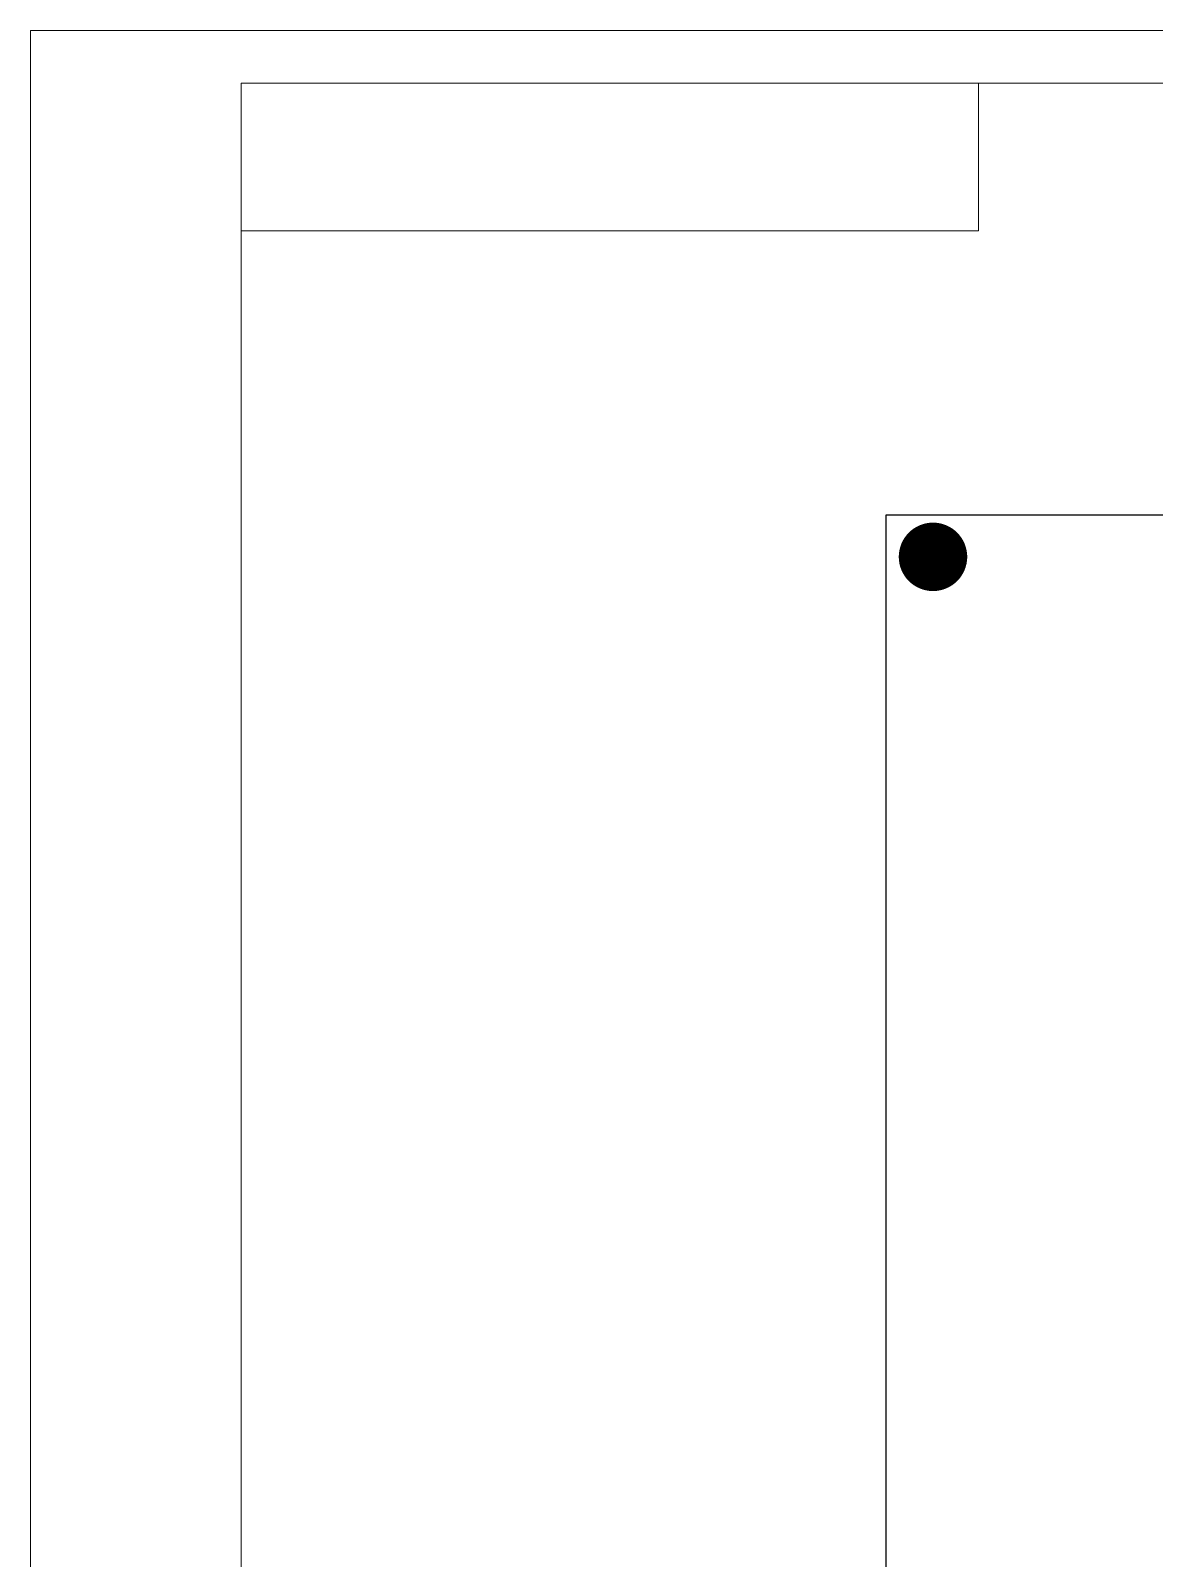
# Model space of a CAD drawing. Extents: x 25 to 880, y 8 to 306.
# Drawn here: x 460 to 566.7, y 160.9 to 306 of the extents above; entities that cross this region are included whole.
import ezdxf

# ---------------------------------------------------------------- set-up
doc = ezdxf.new("R2010")
doc.units = 0
doc.header["$MEASUREMENT"] = 0
doc.layers.add('BOARD', color=7, linetype='Continuous')
doc.layers.add('BOT', color=7, linetype='Continuous')
doc.layers.add('РАМКА', color=7, linetype='Continuous', lineweight=0)

msp = doc.modelspace()

# ---------------------------------------------------------------- linework, layer by layer
at = {"layer": 'BOARD'}
msp.add_lwpolyline([(541.2, 131.4125), (832.3475, 131.4125), (832.3475, 260), (541.2, 260)], close=True, dxfattribs=at)
at = {"layer": 'BOT', "const_width": 0.125}
msp.add_lwpolyline([(542.48, 256.0312, -1), (548.855, 256.0312, -1)], format="xyb", close=True, dxfattribs=at)
for points in [[(543.35, 253.8438), (543.35, 258.2188)], [(543.475, 253.7188), (543.475, 258.3438)], [(543.6, 253.6062), (543.6, 258.4563)], [(543.725, 253.505), (543.725, 258.5575)], [(543.85, 253.4137), (543.85, 258.6487)], [(543.975, 253.3313), (543.975, 258.7312)], [(544.1, 253.2562), (544.1, 258.8062)], [(544.225, 253.19), (544.225, 258.8725)], [(544.35, 253.13), (544.35, 258.9325)], [(544.475, 253.0762), (544.475, 258.9862)], [(544.6, 253.0287), (544.6, 259.0337)], [(544.725, 252.9875), (544.725, 259.075)], [(544.85, 252.9512), (544.85, 259.1112)], [(544.975, 252.92), (544.975, 259.1425)], [(545.1, 252.895), (545.1, 259.1675)], [(545.225, 252.875), (545.225, 259.1875)], [(545.35, 252.86), (545.35, 259.2025)], [(545.475, 252.85), (545.475, 259.2125)], [(545.6, 252.845), (545.6, 259.2175)], [(545.725, 252.845), (545.725, 259.2175)], [(545.85, 252.85), (545.85, 259.2125)], [(545.975, 252.8587), (545.975, 259.2038)], [(546.1, 252.8738), (546.1, 259.1887)], [(546.225, 252.8938), (546.225, 259.1687)], [(546.35, 252.9187), (546.35, 259.1438)], [(546.475, 252.9487), (546.475, 259.1137)], [(546.6, 252.9837), (546.6, 259.0787)], [(546.725, 253.025), (546.725, 259.0375)], [(546.85, 253.0712), (546.85, 258.9912)], [(546.975, 253.125), (546.975, 258.9375)], [(547.1, 253.185), (547.1, 258.8775)], [(547.225, 253.2512), (547.225, 258.8112)], [(547.35, 253.325), (547.35, 258.7375)], [(547.475, 253.4062), (547.475, 258.6562)], [(547.6, 253.4975), (547.6, 258.565)], [(547.725, 253.5975), (547.725, 258.465)], [(547.85, 253.7088), (547.85, 258.3537)], [(547.975, 253.8325), (547.975, 258.23)], [(542.6, 255.165), (542.6, 256.8975)], [(542.725, 254.8063), (542.725, 257.2563)], [(542.85, 254.5412), (542.85, 257.5213)], [(542.975, 254.3262), (542.975, 257.7362)], [(543.1, 254.1425), (543.1, 257.92)], [(543.225, 253.9837), (543.225, 258.0788)], [(548.1, 253.9725), (548.1, 258.09)], [(548.225, 254.13), (548.225, 257.9325)], [(548.35, 254.31), (548.35, 257.7525)], [(548.475, 254.5225), (548.475, 257.54)], [(548.6, 254.7825), (548.6, 257.28)], [(548.725, 255.1312), (548.725, 256.9312)], [(548.85, 255.8537), (548.85, 256.2088)]]:
    msp.add_lwpolyline(points, dxfattribs=at)
at = {"layer": 'РАМКА'}
for p, q in [((460, 306), (460, 9)), ((880, 306), (460, 306)), ((480, 301), (875, 301)), ((480, 14), (480, 301)), ((550, 287), (550, 301)), ((480, 287), (550, 287))]:
    msp.add_line(p, q, dxfattribs=at)

doc.saveas('drawing.dxf')
